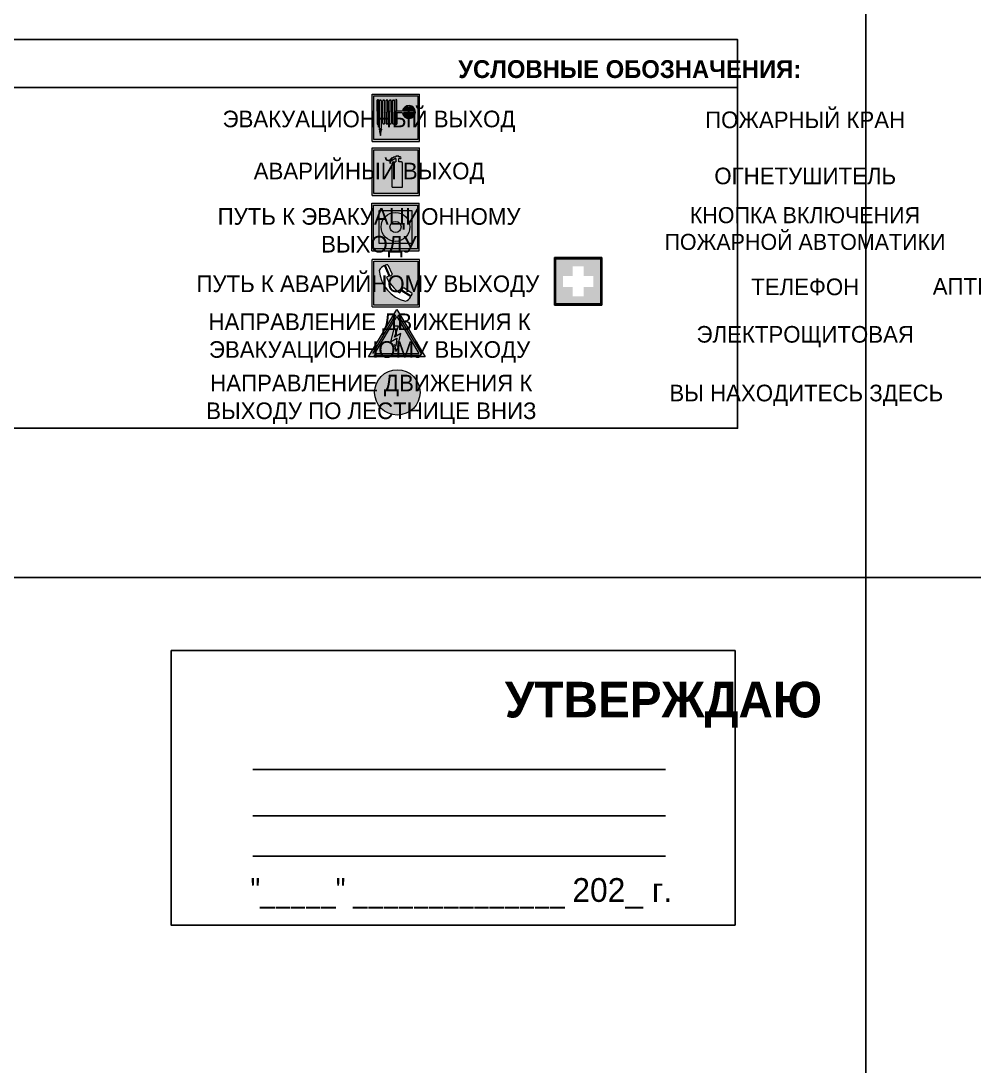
# Model space of a CAD drawing. Header units: millimetres. Extents: x 13114 to 67229, y 22859 to 38520.
# Drawn here: x 24259.5 to 24420, y 35075.5 to 35251.5 of the extents above; entities that cross this region are included whole.
import ezdxf

# ---------------------------------------------------------------- set-up
doc = ezdxf.new("R2010")
doc.units = ezdxf.units.MM
doc.styles.add('обычный', font='arial.ttf')

# ---------------------------------------------------------------- blocks, each defined once
blk = doc.blocks.new('A$C3E6D3DDE')
at = {"lineweight": 5}
h = blk.add_hatch(color=40, dxfattribs=at)
h.paths.add_polyline_path([(24.1, 1.45), (16.46, -11.35), (31.74, -11.35)])
h.paths.add_polyline_path([(24.09, -0.46), (30.03, -10.41), (18.14, -10.41)], flags=16)
h.paths.add_polyline_path([(24.54, -3.08), (23.41, -6.02), (25.13, -5.01), (24.33, -8.5), (24.82, -8.27), (23.79, -9.86), (23.4, -8.04), (23.8, -8.43), (24.04, -6.29), (22.39, -7.25), (23.44, -3.08)], flags=0)
h = blk.add_hatch(color=256, dxfattribs=at)
h.paths.add_polyline_path([(24.37, 0.03, 0.567511), (23.82, 0.03), (17.59, -10.4, 0.582454), (17.86, -10.88), (30.32, -10.88, 0.582149), (30.6, -10.4)])
h.paths.add_polyline_path([(24.09, -0.46), (18.14, -10.41), (30.03, -10.41)], flags=16)
h.paths.add_polyline_path([(24.54, -3.08), (23.41, -6.02), (25.13, -5.01), (24.33, -8.5), (24.82, -8.27), (23.79, -9.86), (23.4, -8.04), (23.8, -8.43), (24.04, -6.29), (22.39, -7.25), (23.44, -3.08)], flags=0)
h = blk.add_hatch(color=40, dxfattribs=at)
h.paths.add_polyline_path([(24.09, -0.46), (18.14, -10.41), (30.03, -10.41)])
h.paths.add_polyline_path([(24.82, -8.27), (23.79, -9.86), (23.4, -8.04), (23.8, -8.43), (24.04, -6.29), (22.39, -7.25), (23.44, -3.08), (24.54, -3.08), (23.41, -6.02), (25.13, -5.01), (24.33, -8.5)], flags=16)
at = {"color": 40, "lineweight": 5}
for p, q in [((16.46, -11.35), (24.1, 1.45)), ((24.1, 1.45), (31.74, -11.35))]:
    blk.add_line(p, q, dxfattribs=at)
at = {"lineweight": 5}
for p, q in [((17.59, -10.4), (23.82, 0.03)), ((24.37, 0.03), (30.6, -10.4)), ((18.14, -10.41), (24.09, -0.46)), ((24.09, -0.46), (30.03, -10.41)), ((23.44, -3.08), (22.39, -7.25)), ((23.41, -6.02), (24.54, -3.08)), ((25.13, -5.01), (23.41, -6.02)), ((24.54, -3.08), (23.44, -3.08)), ((24.33, -8.5), (25.13, -5.01)), ((22.39, -7.25), (24.04, -6.29)), ((23.8, -8.43), (23.4, -8.04)), ((23.4, -8.04), (23.79, -9.86)), ((23.79, -9.86), (24.82, -8.27)), ((24.04, -6.29), (23.8, -8.43)), ((24.82, -8.27), (24.33, -8.5)), ((17.86, -10.88), (30.32, -10.88)), ((18.14, -10.41), (30.03, -10.41))]:
    blk.add_line(p, q, dxfattribs=at)
at = {"color": 50, "lineweight": 5}
blk.add_line((31.74, -11.35), (16.46, -11.35), dxfattribs=at)
blk = doc.blocks.new('A$C54414219')
at = {"true_color": 0xffffff}
h = blk.add_hatch(color=7, dxfattribs=at)
h.paths.add_polyline_path([(2.39, -9.45), (2.39, -18.3), (11.23, -18.3), (11.23, -9.45)], flags=0)
h.paths.add_polyline_path([(10.71, -13.87, -1), (2.92, -13.87, -1)], flags=0)
h.paths.add_polyline_path([(8.3, -13.87, -1), (5.33, -13.87, -1)], flags=0)
h.paths.add_polyline_path([(0.41, -7.47), (0.41, -20.27), (13.21, -20.27), (13.21, -7.47)])
h.paths.add_polyline_path([(0.92, -19.77), (12.71, -19.77), (12.71, -7.98), (0.92, -7.98)], flags=16)
h.paths.add_polyline_path([(11.23, -9.45), (11.23, -18.3), (2.39, -18.3), (2.39, -9.45)], flags=0)
at = {"lineweight": 5}
h = blk.add_hatch(color=242, dxfattribs=at)
h.paths.add_polyline_path([(12.71, -7.98), (0.92, -7.98), (0.92, -19.77), (12.71, -19.77)])
h.paths.add_polyline_path([(11.23, -18.3), (2.39, -18.3), (2.39, -9.45), (11.23, -9.45)], flags=16)
h.paths.add_polyline_path([(10.71, -13.87, -1), (2.92, -13.87, -1)], flags=0)
h.paths.add_polyline_path([(8.3, -13.87, -1), (5.33, -13.87, -1)], flags=0)
at = {"true_color": 0xffffff}
h = blk.add_hatch(color=7, dxfattribs=at)
h.paths.add_polyline_path([(2.39, -9.45), (2.39, -18.3), (11.23, -18.3), (11.23, -9.45)])
h.paths.add_polyline_path([(10.71, -13.87, -1), (2.92, -13.87, -1)], flags=16)
h.paths.add_polyline_path([(8.3, -13.87, -1), (5.33, -13.87, -1)], flags=0)
at = {"lineweight": 5}
h = blk.add_hatch(color=242, dxfattribs=at)
h.paths.add_polyline_path([(2.92, -13.87, 1), (10.71, -13.87, 1)])
h.paths.add_polyline_path([(8.3, -13.87, -1), (5.33, -13.87, -1)], flags=16)
at = {"color": 242, "lineweight": 5}
for p, q in [((0.41, -20.27), (0.41, -7.47)), ((0.41, -7.47), (13.21, -7.47)), ((0.41, -7.47), (13.21, -7.47)), ((13.21, -20.27), (13.21, -7.47)), ((0.41, -20.27), (13.21, -20.27))]:
    blk.add_line(p, q, dxfattribs=at)
for points in [[(0.92, -7.98), (12.71, -7.98), (12.71, -19.77), (0.92, -19.77)], [(2.39, -9.45), (11.23, -9.45), (11.23, -18.3), (2.39, -18.3)]]:
    blk.add_lwpolyline(points, close=True, dxfattribs=at)
for radius in [3.89, 1.49]:
    blk.add_circle((6.81, -13.87), radius, dxfattribs=at)
blk = doc.blocks.new('A$C456E1F9C')
at = {"lineweight": 5}
h = blk.add_hatch(color=242, dxfattribs=at)
h.paths.add_polyline_path([(0.51, -1.47), (0.51, -13.26), (12.29, -13.26), (12.29, -1.47)])
h.paths.add_polyline_path([(5.42, -4.95, -0.254479), (4.78, -5.4), (3.52, -2.53, -0.209735), (4.23, -2.4)], flags=16)
h.paths.add_polyline_path([(8.53, -8.6), (10.87, -10.17), (10.54, -10.76), (8.03, -9.13, -0.192251)], flags=16)
h.paths.add_polyline_path([(4.61, -5.49, 0.005518), (3.87, -5.72, 0.128647), (7.49, -10.01, 0.00809), (7.83, -9.33), (10.47, -10.97, -0.16736), (8.99, -12.25, -0.327862), (1.95, -3.95, -0.166952), (3.36, -2.62)], flags=16)
at = {"color": 242, "lineweight": 5}
for p, q in [((0, -13.77), (0, -0.97)), ((12.8, -0.97), (0, -0.97)), ((4.61, -5.49), (3.36, -2.62)), ((3.52, -2.53), (4.78, -5.4)), ((4.23, -2.4), (5.42, -4.95)), ((12.8, -13.77), (12.8, -0.97)), ((7.83, -9.33), (10.47, -10.97)), ((8.03, -9.13), (10.54, -10.76)), ((10.81, -10.12), (8.53, -8.6)), ((10.54, -10.76), (10.8, -10.3)), ((10.8, -10.3), (10.81, -10.12)), ((0, -13.77), (12.8, -13.77))]:
    blk.add_line(p, q, dxfattribs=at)
blk.add_lwpolyline([(0.51, -1.47), (12.29, -1.47), (12.29, -13.26), (0.51, -13.26)], close=True, dxfattribs=at)
for centre, radius, start, end in [((4.59, -5.34), 2.99, 114.2845, 152.1974), ((4.02, -3.27), 0.891, 76.3284, 123.7092), ((11.12, -3.31), 9.19, 183.9915, 256.6009), ((14.98, -39.1), 35.17, 107.1487, 108.4135), ((4.68, -4.59), 0.824, 276.9621, 334.0723), ((13.86, -0.94), 11.08, 205.5536, 234.8762), ((-13.31, 0.8), 23.44, 332.5487, 334.4027), ((8.94, -9.5), 0.989, 114.4092, 157.9388), ((7.87, -9.46), 3, 291.9291, 329.9329)]:
    blk.add_arc(centre, radius, start, end, dxfattribs=at)
blk = doc.blocks.new('A$C18900ED3')
h = blk.add_hatch(color=126)
h.paths.add_polyline_path([(-0.18, -0.18), (-7.02, -0.18), (-7.02, -7.02), (-0.18, -7.02)])
h.paths.add_polyline_path([(-5.89, -4.46), (-5.89, -2.77), (-4.46, -2.77), (-4.46, -1.31), (-2.77, -1.31), (-2.77, -2.77), (-1.33, -2.77), (-1.33, -4.46), (-2.77, -4.46), (-2.77, -5.89), (-4.46, -5.89), (-4.46, -4.46)], flags=16)
at = {"color": 126}
for p, q in [((-7.2, 0), (-7.2, -7.2)), ((0, 0), (-7.2, 0)), ((0, -7.2), (0, 0)), ((-7.02, -7.02), (-7.02, -0.18)), ((-7.02, -0.18), (-0.18, -0.18)), ((-0.18, -0.18), (-0.18, -7.02)), ((-7.2, -7.2), (0, -7.2)), ((-0.18, -7.02), (-7.02, -7.02))]:
    blk.add_line(p, q, dxfattribs=at)
blk = doc.blocks.new('A$C37112FD5')
at = {"true_color": 0xf5f5ff}
h = blk.add_hatch(color=7, dxfattribs=at)
h.dxf.hatch_style = 1
h.paths.add_polyline_path([(12.8, -7.4), (0, -7.4), (0, -20.2), (12.8, -20.2)])
h.paths.add_polyline_path([(12.29, -7.91), (12.29, -19.69), (0.51, -19.69), (0.51, -7.91)], flags=16)
h.paths.add_polyline_path([(4.98, -9.04, -0.42597), (5.17, -9.22), (5.17, -12.25), (5.17, -15.29, -0.432244), (4.98, -15.47), (4.83, -15.47, -0.42597), (4.64, -15.29), (4.64, -12.25), (4.64, -9.22, -0.432244), (4.83, -9.04)], flags=0)
h.paths.add_polyline_path([(4.28, -9.22), (4.28, -12.25), (4.28, -15.29, -0.432244), (4.09, -15.47), (3.94, -15.47, -0.42597), (3.75, -15.29), (3.75, -12.25), (3.75, -9.22, -0.432244), (3.94, -9.04), (4.09, -9.04, -0.42597)], flags=0)
h.paths.add_polyline_path([(5.72, -9.04), (5.87, -9.04, -0.42597), (6.06, -9.22), (6.06, -12.25), (6.06, -15.29, -0.432244), (5.87, -15.47), (5.72, -15.47, -0.42597), (5.53, -15.29), (5.53, -12.25), (5.53, -9.22, -0.432244)], flags=0)
h.paths.add_polyline_path([(6.42, -8.9), (6.5, -8.9, -0.42597), (6.69, -9.08), (6.69, -12.03), (8.21, -12.03, -15.824349), (8.21, -12.47), (6.69, -12.47), (6.69, -15.42, -0.432244), (6.5, -15.6), (6.42, -15.6)], flags=0)
h.paths.add_polyline_path([(3.39, -9.22), (3.39, -12.25), (3.39, -15.29, -0.432244), (3.2, -15.47), (3.05, -15.47, -0.42597), (2.85, -15.29), (2.85, -12.25), (2.85, -9.22, -0.432244), (3.05, -9.04), (3.2, -9.04, -0.42597)], flags=0)
h.paths.add_polyline_path([(2.5, -9.22), (2.5, -16.71), (1.96, -16.71), (1.96, -9.22, -0.432244), (2.15, -9.04), (2.31, -9.04, -0.42597)], flags=0)
h.paths.add_polyline_path([(1.61, -8.9), (1.61, -15.6), (1.57, -15.6, -0.42597), (1.37, -15.42), (1.37, -12.03), (1.37, -9.09, -0.432244), (1.57, -8.9)], flags=0)
h.paths.add_polyline_path([(9.76, -10.81), (9.76, -12.03), (8.49, -12.03, -0.336371)], flags=0)
h.paths.add_polyline_path([(8.49, -12.47), (9.76, -12.47), (9.76, -13.7, -0.336371)], flags=0)
h.paths.add_polyline_path([(10.11, -10.81, -0.336371), (11.38, -12.03), (10.11, -12.03)], flags=0)
h.paths.add_polyline_path([(10.11, -12.47), (11.38, -12.47, -0.336371), (10.11, -13.7)], flags=0)
h.paths.add_polyline_path([(2.5, -16.84), (2.5, -17.05), (1.97, -17.05), (1.97, -16.84)], flags=0)
h.paths.add_polyline_path([(2.5, -17.24, -0.033778), (2.24, -18.6, -0.033778), (1.97, -17.24)], flags=0)
h = blk.add_hatch(color=242)
h.dxf.hatch_style = 1
h.paths.add_polyline_path([(12.29, -7.91), (0.51, -7.91), (0.51, -19.69), (12.29, -19.69)])
h.paths.add_polyline_path([(6.42, -15.6), (6.42, -8.9), (6.5, -8.9, -0.42597), (6.69, -9.08), (6.69, -12.03), (8.21, -12.03, -15.824349), (8.21, -12.47), (6.69, -12.47), (6.69, -15.42, -0.432244), (6.5, -15.6)], flags=16)
h.paths.add_polyline_path([(5.87, -15.47), (5.72, -15.47, -0.42597), (5.53, -15.29), (5.53, -12.25), (5.53, -9.22, -0.432244), (5.72, -9.04), (5.87, -9.04, -0.42597), (6.06, -9.22), (6.06, -12.25), (6.06, -15.29, -0.432244)], flags=16)
h.paths.add_polyline_path([(4.98, -15.47), (4.83, -15.47, -0.42597), (4.64, -15.29), (4.64, -12.25), (4.64, -9.22, -0.432244), (4.83, -9.04), (4.98, -9.04, -0.42597), (5.17, -9.22), (5.17, -12.25), (5.17, -15.29, -0.432244)], flags=16)
h.paths.add_polyline_path([(4.09, -15.47), (3.94, -15.47, -0.42597), (3.75, -15.29), (3.75, -12.25), (3.75, -9.22, -0.432244), (3.94, -9.04), (4.09, -9.04, -0.42597), (4.28, -9.22), (4.28, -12.25), (4.28, -15.29, -0.432244)], flags=16)
h.paths.add_polyline_path([(3.2, -15.47), (3.05, -15.47, -0.42597), (2.85, -15.29), (2.85, -12.25), (2.85, -9.22, -0.432244), (3.05, -9.04), (3.2, -9.04, -0.42597), (3.39, -9.22), (3.39, -12.25), (3.39, -15.29, -0.432244)], flags=16)
h.paths.add_polyline_path([(2.5, -17.05), (1.97, -17.05), (1.97, -16.84), (2.5, -16.84)], flags=16)
h.paths.add_polyline_path([(2.5, -17.24, -0.033778), (2.24, -18.6, -0.033778), (1.97, -17.24)], flags=16)
h.paths.add_polyline_path([(2.5, -16.71), (1.96, -16.71), (1.96, -9.22, -0.432244), (2.15, -9.04), (2.31, -9.04, -0.42597), (2.5, -9.22)], flags=16)
h.paths.add_polyline_path([(1.61, -15.6), (1.57, -15.6, -0.42597), (1.37, -15.42), (1.37, -12.03), (1.37, -9.09, -0.432244), (1.57, -8.9), (1.61, -8.9)], flags=16)
h.paths.add_polyline_path([(8.49, -12.47), (9.76, -12.47), (9.76, -13.7, -0.336371)], flags=0)
h.paths.add_polyline_path([(10.11, -13.7), (10.11, -12.47), (11.38, -12.47, -0.336371)], flags=0)
h.paths.add_polyline_path([(8.49, -12.03, -0.336371), (9.76, -10.81), (9.76, -12.03)], flags=0)
h.paths.add_polyline_path([(10.11, -12.03), (10.11, -10.81, -0.336371), (11.38, -12.03)], flags=0)
h = blk.add_hatch(color=7, dxfattribs=at)
h.dxf.hatch_style = 1
h.paths.add_polyline_path([(1.61, -8.9), (1.57, -8.9, 0.432244), (1.37, -9.09), (1.37, -12.03), (1.37, -15.42, 0.42597), (1.57, -15.6), (1.61, -15.6)])
h.paths.add_polyline_path([(2.5, -9.22, 0.42597), (2.31, -9.04), (2.15, -9.04, 0.432244), (1.96, -9.22), (1.96, -16.71), (2.5, -16.71)])
h.paths.add_polyline_path([(2.5, -16.84), (1.97, -16.84), (1.97, -17.05), (2.5, -17.05)])
h.paths.add_polyline_path([(2.5, -17.24), (1.97, -17.24, 0.033778), (2.24, -18.6, 0.033778)])
h.paths.add_polyline_path([(3.39, -12.25), (3.39, -9.22, 0.42597), (3.2, -9.04), (3.05, -9.04, 0.432244), (2.85, -9.22), (2.85, -12.25), (2.85, -15.29, 0.42597), (3.05, -15.47), (3.2, -15.47, 0.432244), (3.39, -15.29)])
h.paths.add_polyline_path([(4.28, -12.25), (4.28, -9.22, 0.42597), (4.09, -9.04), (3.94, -9.04, 0.432244), (3.75, -9.22), (3.75, -12.25), (3.75, -15.29, 0.42597), (3.94, -15.47), (4.09, -15.47, 0.432244), (4.28, -15.29)])
h.paths.add_polyline_path([(5.17, -12.25), (5.17, -9.22, 0.42597), (4.98, -9.04), (4.83, -9.04, 0.432244), (4.64, -9.22), (4.64, -12.25), (4.64, -15.29, 0.42597), (4.83, -15.47), (4.98, -15.47, 0.432244), (5.17, -15.29)])
h.paths.add_polyline_path([(6.06, -12.25), (6.06, -9.22, 0.42597), (5.87, -9.04), (5.72, -9.04, 0.432244), (5.53, -9.22), (5.53, -12.25), (5.53, -15.29, 0.42597), (5.72, -15.47), (5.87, -15.47, 0.432244), (6.06, -15.29)])
h.paths.add_polyline_path([(6.69, -12.47), (8.21, -12.47, 15.824349), (8.21, -12.03), (6.69, -12.03), (6.69, -9.08, 0.42597), (6.5, -8.9), (6.42, -8.9), (6.42, -15.6), (6.5, -15.6, 0.432244), (6.69, -15.42)])
h.paths.add_polyline_path([(8.49, -12.47), (9.76, -12.47), (9.76, -13.7, -0.336371)], flags=16)
h.paths.add_polyline_path([(8.49, -12.03, -0.336371), (9.76, -10.81), (9.76, -12.03)], flags=16)
h.paths.add_polyline_path([(10.11, -12.47), (11.38, -12.47, -0.336371), (10.11, -13.7)], flags=16)
h.paths.add_polyline_path([(10.11, -12.03), (10.11, -10.81, -0.336371), (11.38, -12.03)], flags=16)
h = blk.add_hatch(color=242)
h.dxf.hatch_style = 1
h.paths.add_polyline_path([(9.76, -10.81, 0.336371), (8.49, -12.03), (9.76, -12.03)])
h.paths.add_polyline_path([(10.11, -10.81), (10.11, -12.03), (11.38, -12.03, 0.336371)])
h.paths.add_polyline_path([(11.38, -12.47), (10.11, -12.47), (10.11, -13.7, 0.336371)])
h.paths.add_polyline_path([(9.76, -12.47), (8.49, -12.47, 0.336371), (9.76, -13.7)])
at = {"color": 242, "lineweight": 5}
for p, q in [((0, -20.2), (0, -7.4)), ((0, -7.4), (12.8, -7.4)), ((12.8, -20.2), (12.8, -7.4)), ((1.37, -12.03), (1.37, -9.08)), ((1.57, -8.9), (1.61, -8.9)), ((1.61, -8.9), (1.61, -15.6)), ((1.96, -16.71), (1.96, -9.22)), ((2.15, -9.04), (2.31, -9.04)), ((2.5, -16.71), (2.5, -9.22)), ((2.85, -12.25), (2.85, -9.22)), ((3.05, -9.04), (3.2, -9.04)), ((3.39, -12.25), (3.39, -9.22)), ((3.75, -12.25), (3.75, -9.22)), ((3.94, -9.04), (4.09, -9.04)), ((4.28, -12.25), (4.28, -9.22)), ((4.64, -12.25), (4.64, -9.22)), ((4.83, -9.04), (4.98, -9.04)), ((5.17, -12.25), (5.17, -9.22)), ((5.53, -12.25), (5.53, -9.22)), ((5.72, -9.04), (5.87, -9.04)), ((6.06, -12.25), (6.06, -9.22)), ((6.42, -8.9), (6.42, -15.6)), ((6.5, -8.9), (6.42, -8.9)), ((6.69, -12.03), (6.69, -9.08)), ((9.76, -10.81), (9.76, -12.03)), ((10.11, -10.81), (10.11, -12.03)), ((1.37, -12.03), (1.37, -15.42)), ((2.85, -12.25), (2.85, -15.29)), ((3.39, -12.25), (3.39, -15.29)), ((3.75, -12.25), (3.75, -15.29)), ((4.28, -12.25), (4.28, -15.29)), ((4.64, -12.25), (4.64, -15.29)), ((5.17, -12.25), (5.17, -15.29)), ((5.53, -12.25), (5.53, -15.29)), ((6.06, -12.25), (6.06, -15.29)), ((8.21, -12.03), (6.69, -12.03)), ((8.21, -12.47), (6.69, -12.47)), ((6.69, -12.47), (6.69, -15.42)), ((9.76, -12.03), (8.49, -12.03)), ((9.76, -12.47), (8.49, -12.47)), ((9.76, -12.47), (9.76, -13.7)), ((11.38, -12.03), (10.11, -12.03)), ((11.38, -12.47), (10.11, -12.47)), ((10.11, -12.47), (10.11, -13.7)), ((1.57, -15.6), (1.61, -15.6)), ((1.96, -16.71), (2.5, -16.71)), ((1.97, -16.84), (2.5, -16.84)), ((1.97, -17.05), (1.97, -16.84)), ((2.5, -16.84), (2.5, -17.05)), ((3.05, -15.47), (3.2, -15.47)), ((3.94, -15.47), (4.09, -15.47)), ((4.83, -15.47), (4.98, -15.47)), ((5.72, -15.47), (5.87, -15.47)), ((6.42, -15.6), (6.5, -15.6)), ((2.5, -17.05), (1.97, -17.05)), ((1.97, -17.24), (2.5, -17.24)), ((0, -20.2), (12.8, -20.2))]:
    blk.add_line(p, q, dxfattribs=at)
blk.add_lwpolyline([(0.51, -7.91), (12.29, -7.91), (12.29, -19.69), (0.51, -19.69)], close=True, dxfattribs=at)
for centre, radius, start, end in [((1.56, -9.09), 0.182, 87.1027, 180.6071), ((2.15, -9.22), 0.182, 87.1027, 180.6071), ((2.32, -9.22), 0.182, 359.3929, 92.8973), ((3.04, -9.22), 0.182, 87.1027, 180.6071), ((3.21, -9.22), 0.182, 359.3929, 92.8973), ((3.93, -9.22), 0.182, 87.1027, 180.6071), ((4.1, -9.22), 0.182, 359.3929, 92.8973), ((4.82, -9.22), 0.182, 87.1027, 180.6071), ((4.99, -9.22), 0.182, 359.3929, 92.8973), ((5.71, -9.22), 0.182, 87.1027, 180.6071), ((5.88, -9.22), 0.182, 359.3929, 92.8973), ((6.51, -9.09), 0.182, 359.3929, 92.8973), ((9.93, -12.25), 1.74, 187.2319, 172.7681), ((9.93, -12.25), 1.46, 96.9927, 171.3585), ((9.93, -12.25), 1.46, 8.6415, 83.0073), ((9.93, -12.25), 1.46, 188.6415, 263.0073), ((9.93, -12.25), 1.46, 276.9927, 351.3585), ((1.56, -15.42), 0.182, 179.3929, 272.8973), ((3.04, -15.29), 0.182, 179.3929, 272.8973), ((3.21, -15.29), 0.182, 267.1027, 0.6071), ((3.93, -15.29), 0.182, 179.3929, 272.8973), ((4.1, -15.29), 0.182, 267.1027, 0.6071), ((4.82, -15.29), 0.182, 179.3929, 272.8973), ((4.99, -15.29), 0.182, 267.1027, 0.6071), ((5.71, -15.29), 0.182, 179.3929, 272.8973), ((5.88, -15.29), 0.182, 267.1027, 0.6071), ((6.51, -15.42), 0.182, 267.1027, 0.6071), ((12.17, -15.98), 10.27, 187.041, 194.7793), ((-7.7, -15.98), 10.27, 345.2207, 352.959)]:
    blk.add_arc(centre, radius, start, end, dxfattribs=at)
blk = doc.blocks.new('A$C3AD82952')
at = {"true_color": 0xf5f5ff}
h = blk.add_hatch(color=7, dxfattribs=at)
h.dxf.hatch_style = 1
h.paths.add_polyline_path([(8.21, 8.73, 0.414214), (7.89, 9.05), (7.22, 9.05), (7.22, 9.92), (7.59, 9.92, 1), (7.57, 10.36), (7.22, 10.36), (7.22, 10.6), (6.43, 10.6), (6.43, 10.36), (6.01, 10.36), (4.74, 9.59), (4.74, 8.69), (4.98, 8.73), (4.98, 9.26), (6.12, 9.91), (6.43, 9.91), (6.43, 9.05), (5.76, 9.05, 0.414214), (5.44, 8.73), (5.44, 2.2), (8.21, 2.2)], flags=0)
h.paths.add_polyline_path([(12.8, 12.8), (0, 12.8), (0, 0), (12.8, 0)])
h.paths.add_polyline_path([(0.51, 12.29), (12.29, 12.29), (12.29, 0.51), (0.51, 0.51)], flags=16)
h.paths.add_polyline_path([(4.74, 9.59), (6.01, 10.36), (6.43, 10.36), (6.43, 10.6), (7.22, 10.6), (7.22, 10.36), (7.59, 10.36, -0.94586), (7.59, 9.92), (7.22, 9.92), (7.22, 9.05), (7.89, 9.05, -0.414214), (8.21, 8.73), (8.21, 2.2), (5.44, 2.2), (5.44, 8.73, -0.414214), (5.76, 9.05), (6.43, 9.05), (6.43, 9.91), (6.12, 9.91), (4.98, 9.26), (4.98, 8.73), (4.74, 8.69)], flags=0)
h = blk.add_hatch(color=242)
h.dxf.hatch_style = 1
h.paths.add_polyline_path([(12.29, 12.29), (0.51, 12.29), (0.51, 0.51), (12.29, 0.51)])
h.paths.add_polyline_path([(4.74, 8.69), (4.74, 9.59), (6.01, 10.36), (6.43, 10.36), (6.43, 10.6), (7.22, 10.6), (7.22, 10.36), (7.59, 10.36, -0.94586), (7.59, 9.92), (7.22, 9.92), (7.22, 9.05), (7.89, 9.05, -0.414214), (8.21, 8.73), (8.21, 2.2), (5.44, 2.2), (5.44, 8.73, -0.414214), (5.76, 9.05), (6.43, 9.05), (6.43, 9.91), (6.12, 9.91), (4.98, 9.26), (4.98, 8.73)], flags=16)
h = blk.add_hatch(color=7, dxfattribs=at)
h.dxf.hatch_style = 1
h.paths.add_polyline_path([(8.21, 8.73, 0.414214), (7.89, 9.05), (7.22, 9.05), (7.22, 9.92), (7.59, 9.92, 1), (7.57, 10.36), (7.22, 10.36), (7.22, 10.6), (6.43, 10.6), (6.43, 10.36), (6.01, 10.36), (4.74, 9.59), (4.74, 8.69), (4.98, 8.73), (4.98, 9.26), (6.12, 9.91), (6.43, 9.91), (6.43, 9.05), (5.76, 9.05, 0.414214), (5.44, 8.73), (5.44, 2.2), (8.21, 2.2)])
at = {"color": 242, "lineweight": 5}
for p, q in [((0, 0), (0, 12.8)), ((0, 12.8), (12.8, 12.8)), ((12.8, 0), (12.8, 12.8)), ((6.01, 10.36), (4.74, 9.59)), ((4.74, 9.59), (4.74, 8.69)), ((4.74, 8.69), (4.98, 8.73)), ((4.98, 9.26), (6.12, 9.91)), ((4.98, 8.73), (4.98, 9.26)), ((5.44, 2.2), (5.44, 8.73)), ((5.76, 9.05), (6.43, 9.05)), ((6.01, 10.36), (6.43, 10.36)), ((6.12, 9.91), (6.43, 9.91)), ((7.22, 10.6), (6.43, 10.6)), ((6.43, 10.6), (6.43, 10.36)), ((6.43, 9.91), (6.43, 9.05)), ((7.22, 10.36), (7.22, 10.6)), ((7.59, 10.36), (7.22, 10.36)), ((7.22, 9.05), (7.22, 9.92)), ((7.59, 9.92), (7.22, 9.92)), ((7.89, 9.05), (7.22, 9.05)), ((8.21, 2.2), (8.21, 8.73)), ((0, 0), (12.8, 0)), ((5.44, 2.2), (8.21, 2.2))]:
    blk.add_line(p, q, dxfattribs=at)
blk.add_lwpolyline([(0.51, 12.29), (12.29, 12.29), (12.29, 0.51), (0.51, 0.51)], close=True, dxfattribs=at)
for centre, radius, start, end in [((5.76, 8.73), 0.32, 90, 180), ((7.58, 10.14), 0.223, 273.1875, 86.8125), ((7.89, 8.73), 0.32, 0, 90)]:
    blk.add_arc(centre, radius, start, end, dxfattribs=at)
blk = doc.blocks.new('A$C7B8C2D5B')
at = {"lineweight": 0}
h = blk.add_hatch(color=5, dxfattribs=at)
h.dxf.hatch_style = 1
h.paths.add_polyline_path([(1.397, -3.024, 1), (-2.112, -3.024, 1)])
at = {"color": 5, "lineweight": 0}
blk.add_circle((-0.358, -3.024), 1.755, dxfattribs=at)

msp = doc.modelspace()

# ---------------------------------------------------------------- linework, layer by layer
at = {"color": 5, "lineweight": 0}
for points in [[(23801.83, 35157.74), (24401.83, 35157.74), (24401.83, 35552.74), (23801.83, 35552.74)], [(24401.83, 35157.74), (25001.83, 35157.74), (25001.83, 35552.74), (24401.83, 35552.74)], [(23801.83, 34762.74), (24401.83, 34762.74), (24401.83, 35157.74), (23801.83, 35157.74)], [(24401.83, 34762.74), (25001.83, 34762.74), (25001.83, 35157.74), (24401.83, 35157.74)]]:
    msp.add_lwpolyline(points, close=True, dxfattribs=at)
for points in [[(24236.45, 35240.27), (24380.21, 35240.27), (24380.21, 35248.32), (24236.45, 35248.32)], [(24236.45, 35240.27), (24380.21, 35240.27), (24380.21, 35182.87), (24236.45, 35182.87)], [(24284.77, 35145.45), (24379.78, 35145.45), (24379.78, 35099.24), (24284.77, 35099.24)]]:
    msp.add_lwpolyline(points, close=True)
for points in [[(24298.53, 35125.4), (24368.05, 35125.4)], [(24298.53, 35117.64), (24368.05, 35117.64)], [(24298.53, 35110.85), (24368.05, 35110.85)]]:
    msp.add_lwpolyline(points)

# ---------------------------------------------------------------- block references
for name, p, xscale, yscale, zscale in [('A$C37112FD5', (24318.64, 35243.78), 0.6249984004534781, 0.6249984004534781, 0.6249984004534781), ('A$C3AD82952', (24318.64, 35222.08), 0.625, 0.625, 0.625), ('A$C54414219', (24318.33, 35225.45), 0.625, 0.625, 0.625), ('A$C456E1F9C', (24318.64, 35211.91), 0.625, 0.625, 0.625), ('A$C18900ED3', (24357.36, 35211.62), 1.111111111007631, 1.111111111007631, 1.111111111007631), ('A$C3E6D3DDE', (24307.77, 35201.98), 0.625, 0.625, 0.625), ('A$C7B8C2D5B', (24323.67, 35195.5), 2.177419353276491, 2.177419353276491, 2.177419353276491)]:
    msp.add_blockref(name, p, dxfattribs=dict(xscale=xscale, yscale=yscale, zscale=zscale))

# ---------------------------------------------------------------- texts
at = {"lineweight": 0, "attachment_point": 5, "style": 'обычный'}
for s, insert, char_height, width in [('{\\fProxima Nova Rg|b1|i0|c204|p2;УСЛОВНЫЕ ОБОЗНАЧЕНИЯ:\\H1.1997x; }', (24362.03, 35243.33), 3, 175.1736), ('\\pi-8.4,l8.4,t8.4;{\\fProxima Nova Rg|b0|i0|c204|p2;ЭВАКУАЦИОННЫЙ ВЫХОД\\H1.6404x; }', (24318.12, 35234.55), 2.8, 126.6484), ('\\pi-8.4,l8.4,t8.4;{\\fProxima Nova Rg|b0|i0|c204|p2;ПОЖАРНЫЙ КРАН\\H1.6404x; }', (24391.58, 35234.79), 2.8, 126.6484), ('\\pi-8.4,l8.4,t8.4;{\\fProxima Nova Rg|b0|i0|c204|p2;АВАРИЙНЫЙ ВЫХОД\\H1.6404x; }', (24318.14, 35225.79), 2.8, 126.6484), ('\\pi-8.4,l8.4,t8.4;{\\fProxima Nova Rg|b0|i0|c204|p2;ОГНЕТУШИТЕЛЬ\\H1.1997x; }', (24391.6, 35225.34), 2.8, 126.6484), ('\\pi-8.4,l8.4,t8.4;{\\fProxima Nova Rg|b0|i0|c204|p2;ПУТЬ К ЭВАКУАЦИОННОМУ \\PВЫХОДУ }', (24318.13, 35215.8), 2.8, 126.6484), ('\\pi-8.1,l8.1,t8.1;{\\fProxima Nova Rg|b0|i0|c204|p2;КНОПКА ВКЛЮЧЕНИЯ\\PПОЖАРНОЙ АВТОМАТИКИ}', (24391.55, 35216.49), 2.7, 126.6484), ('\\pi-8.4,l8.4,t8.4;{\\fProxima Nova Rg|b0|i0|c204|p2;ПУТЬ К АВАРИЙНОМУ ВЫХОДУ \\H1.6404x; }', (24317.93, 35206.8), 2.8, 126.6484), ('\\pi-8.4,l8.4,t8.4;{\\fProxima Nova Rg|b0|i0|c204|p2;ТЕЛЕФОН\\H1.1997x; }', (24391.59, 35206.67), 2.8, 126.6484), ('\\pi-8.4,l8.4,t8.4;{\\fProxima Nova Rg|b0|i0|c204|p2;АПТЕЧКА\\H1.1667x; }', (24421.65, 35206.76), 2.8, 126.6484), ('\\pi-8.4,l8.4,t8.4;{\\fProxima Nova Rg|b0|i0|c204|p2;НАПРАВЛЕНИЕ ДВИЖЕНИЯ К \\PЭВАКУАЦИОННОМУ ВЫХОДУ}', (24318.22, 35198.07), 2.8, 126.6484), ('\\pi-8.4,l8.4,t8.4;{\\fProxima Nova Rg|b0|i0|c204|p2;ЭЛЕКТРОЩИТОВАЯ\\H1.1997x; }', (24391.6, 35198.29), 2.8, 126.6484), ('\\pi-8.4,l8.4,t8.4;{\\fProxima Nova Rg|b0|i0|c204|p2;НАПРАВЛЕНИЕ ДВИЖЕНИЯ К \\PВЫХОДУ ПО ЛЕСТНИЦЕ ВНИЗ}', (24318.51, 35187.75), 2.8, 126.6484), ('\\pi-8.4,l8.4,t8.4;{\\fProxima Nova Rg|b0|i0|c204|p2;ВЫ НАХОДИТЕСЬ ЗДЕСЬ\\H1.1997x; }', (24391.78, 35188.41), 2.8, 126.6484), ('\\pi-18,l18,t18;{\\fProxima Nova Rg|b1|i0|c204|p2;УТВЕРЖДАЮ\\H1.1997x; }', (24367.72, 35136.32), 6, 126.6484), ('{\\fArial Narrow|b0|i0|c204|p34;"_____" ______________ \\fProxima Nova Rg|b0|i0|c204|p2;202_ г. }', (24333.68, 35104.56), 4, 78.6503)]:
    msp.add_mtext(s, dxfattribs=dict(at, insert=insert, char_height=char_height, width=width))

doc.saveas('drawing.dxf')
